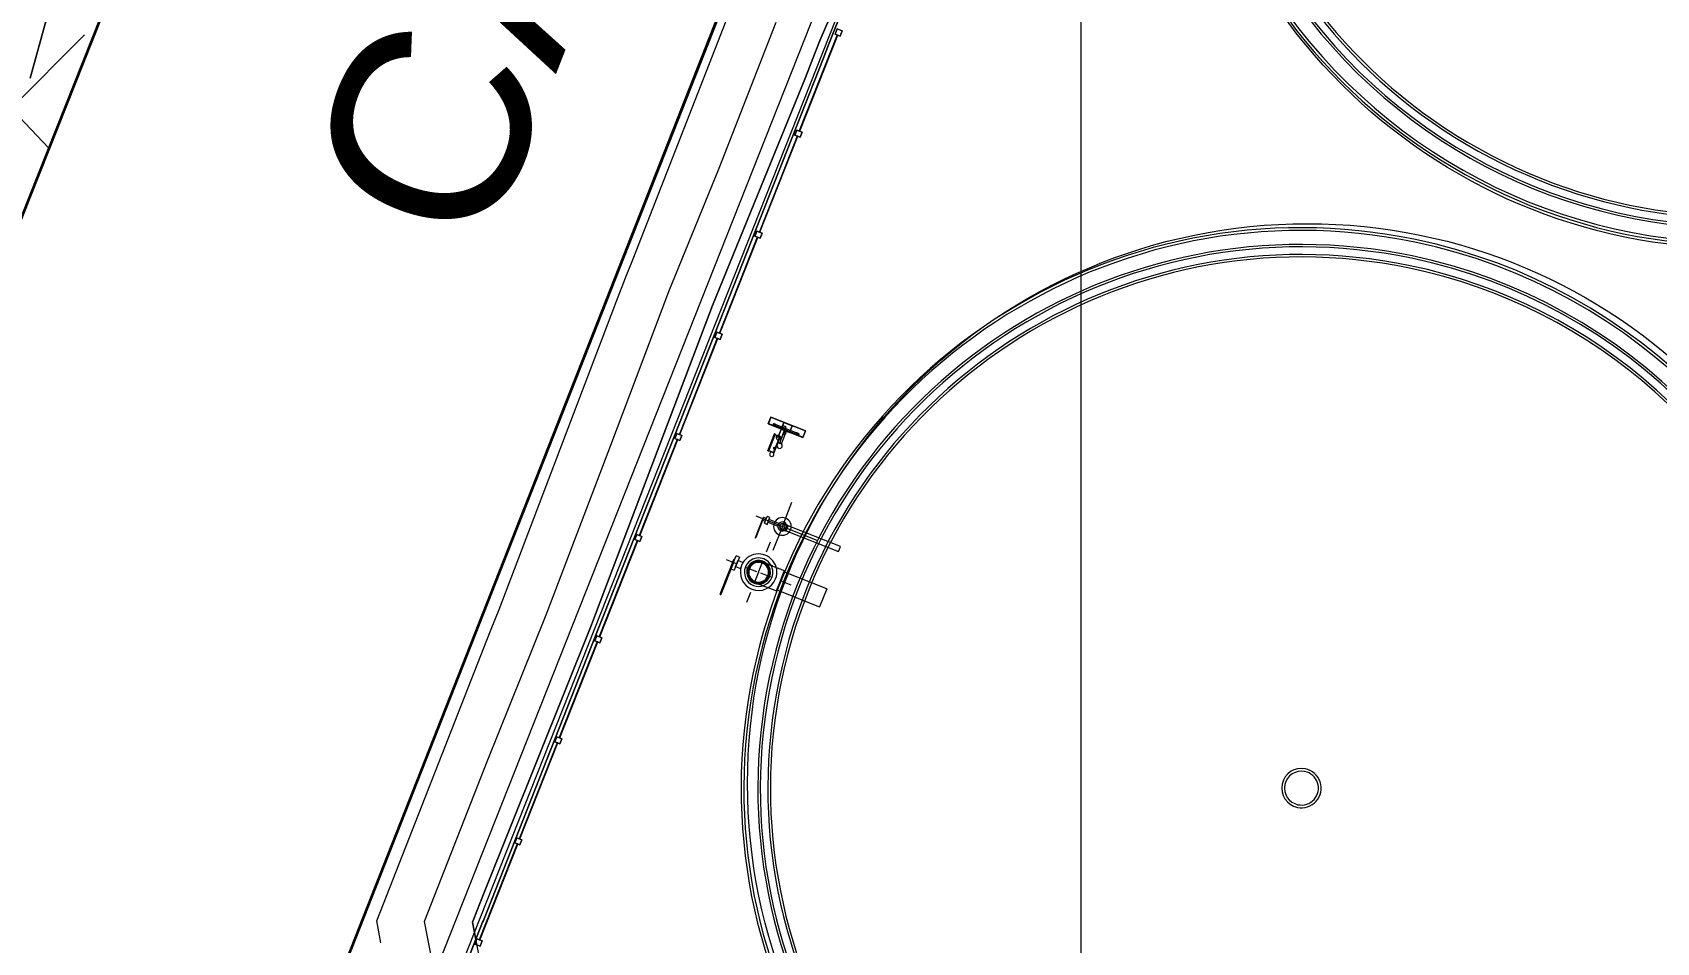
# Model space of a CAD drawing. Header units: metres. Extents: x -207 to 292, y -187 to 169.
# Drawn here: x -109.9 to -94.96, y -40.73 to -32.36 of the extents above; entities that cross this region are included whole.
import ezdxf

# ---------------------------------------------------------------- set-up
doc = ezdxf.new("R2010")
doc.units = ezdxf.units.M
doc.linetypes.add('Dash', pattern=[0.006, 0.003, -0.003])
for name, color, linetype, lineweight in [('A-GLAZ-CWMG', 7, 'Continuous', 9), ('ACHURADO', 7, 'Continuous', 9), ('C-TOPO', 7, 'Continuous', 9), ('C-TOPO-MAJR', 7, 'Continuous', 35), ('C-TOPO-MINR', 7, 'Continuous', 9), ('CERCO INTERIOR', 7, 'Continuous', 9), ('EQUIPOS PIS', 7, 'Continuous', 9), ('grilla', 7, 'Continuous', 9), ('P-SANR-FIXT', 7, 'Continuous', 9), ('P-SANR-FIXT-HDLN', 7, 'Dash', 9), ('solera', 7, 'Continuous', 35), ('VEREDAS', 7, 'Continuous', 9)]:
    doc.layers.add(name, color=color, linetype=linetype, lineweight=lineweight)
doc.layers.add('PR10-ARQ-PL-001-Emplazamiento-C-1_dwg', color=7, linetype='Continuous', lineweight=9, true_color=0x767676)
doc.layers.add('TEXTO', color=5, linetype='Continuous', lineweight=9, true_color=0x0000ff)
doc.styles.add('Arial', font='arial.ttf', dxfattribs={"height": 1.792988})

# ---------------------------------------------------------------- blocks, each defined once
blk = doc.blocks.new('Circular Mullion - 5mm-2127248-PLANTA EMPLAZAMIENTO ACTUALIZADO')
at = {"layer": 'A-GLAZ-CWMG'}
for p, q in [((-107.648, -45.397), (-107.997, -46.28)), ((-107.646, -45.398), (-107.995, -46.281)), ((-107.995, -46.281), (-107.646, -45.398)), ((-107.993, -46.282), (-107.643, -45.399)), ((-107.646, -45.398), (-107.648, -45.397)), ((-107.643, -45.399), (-107.646, -45.398)), ((-107.997, -46.28), (-107.995, -46.281)), ((-107.995, -46.281), (-107.993, -46.282))]:
    blk.add_line(p, q, dxfattribs=at)
blk = doc.blocks.new('Rectangular Mullion - 50 x 50 mm-2128568-PLANTA EMPLAZAMIENTO ACTUALIZADO')
at = {"layer": 'A-GLAZ-CWMG'}
for p, q in [((0.025, 0.025), (-0.025, 0.025)), ((-0.025, 0.025), (-0.025, -0.025)), ((0.025, -0.025), (0.025, 0.025)), ((-0.025, -0.025), (0.025, -0.025))]:
    blk.add_line(p, q, dxfattribs=at)
blk = doc.blocks.new('Rectangular Mullion - 50 x 50 mm-2128569-PLANTA EMPLAZAMIENTO ACTUALIZADO')
at = {"layer": 'A-GLAZ-CWMG'}
for p, q in [((-0.025, -0.025), (-0.025, 0.025)), ((-0.025, 0.025), (0.025, 0.025)), ((0.025, 0.025), (0.025, -0.025)), ((0.025, -0.025), (-0.025, -0.025))]:
    blk.add_line(p, q, dxfattribs=at)
blk = doc.blocks.new('M_Tuberia Alimentación-01 - M_Tuberia Alimentación-01-2165010-PLANTA EMPLAZAMIENTO ACTUALIZADO')
at = {"layer": 'P-SANR-FIXT'}
for p, q in [((-0.248, 0.025), (-0.255, 0.025)), ((-0.255, 0.025), (-0.255, -0.012)), ((-0.255, 0.02), (-0.255, -0.296)), ((-0.248, 0.02), (-0.255, 0.02)), ((-0.216, 0.065), (-0.248, 0.065)), ((-0.248, 0), (-0.248, 0.065)), ((-0.248, -0.012), (-0.248, 0.025)), ((-0.248, -0.296), (-0.248, 0.02)), ((-0.248, -0.065), (-0.248, 0)), ((-0.216, 0.065), (-0.216, 0)), ((-0.168, 0.03), (-0.216, 0.03)), ((-0.216, 0), (-0.216, 0.03)), ((-0.216, 0), (-0.216, -0.065)), ((-0.216, -0.03), (-0.216, 0)), ((-0.168, 0.03), (-0.168, 0)), ((-0.168, 0), (-0.168, -0.03)), ((0.215, 0.1), (0.106, 0.1)), ((0.215, 0), (0.215, 0.1)), ((0.639, 0.09), (0.215, 0.09)), ((0.215, 0), (0.215, 0.09)), ((0.215, -0.1), (0.215, 0)), ((0.215, -0.09), (0.215, 0)), ((0.639, 0.09), (0.639, 0)), ((0.639, 0), (0.639, -0.09)), ((-0.255, -0.317), (-0.255, -0.012)), ((-0.248, -0.012), (-0.255, -0.012)), ((-0.248, -0.012), (-0.248, -0.317)), ((-0.248, -0.065), (-0.216, -0.065)), ((-0.216, -0.03), (-0.168, -0.03)), ((0.106, -0.1), (0.215, -0.1)), ((0.215, -0.09), (0.639, -0.09)), ((-0.255, -0.296), (-0.255, -0.32)), ((-0.248, -0.32), (-0.248, -0.296)), ((-0.255, -0.317), (-0.248, -0.317)), ((-0.255, -0.32), (-0.248, -0.32))]:
    blk.add_line(p, q, dxfattribs=at)
at = {"layer": 'P-SANR-FIXT', "flags": 128}
for points in [[(0.106, 0.1), (0.102, 0.1), (0.097, 0.1), (0.093, 0.1), (0.089, 0.1), (0.085, 0.1), (0.081, 0.1), (0.077, 0.1), (0.073, 0.1), (0.069, 0.1), (0.065, 0.1), (0.061, 0.1), (0.057, 0.1), (0.053, 0.1), (0.05, 0.1), (0.046, 0.1), (0.043, 0.1), (0.039, 0.1), (0.036, 0.1), (0.033, 0.1), (0.03, 0.1), (0.027, 0.1), (0.024, 0.1), (0.022, 0.1), (0.019, 0.1), (0.017, 0.1), (0.015, 0.1), (0.012, 0.1), (0.011, 0.1), (0.009, 0.1), (0.007, 0.1), (0.006, 0.1), (0.004, 0.1), (0.003, 0.1), (0.002, 0.1), (0.002, 0.1), (0.001, 0.1), (0, 0.1), (0, 0.1), (0, 0.1)], [(0, -0.1), (0, -0.1), (0, -0.1), (0.001, -0.1), (0.001, -0.1), (0.002, -0.1), (0.003, -0.1), (0.004, -0.1), (0.005, -0.1), (0.007, -0.1), (0.008, -0.1), (0.01, -0.1), (0.012, -0.1), (0.014, -0.1), (0.016, -0.1), (0.018, -0.1), (0.021, -0.1), (0.024, -0.1), (0.026, -0.1), (0.029, -0.1), (0.032, -0.1), (0.035, -0.1), (0.038, -0.1), (0.042, -0.1), (0.045, -0.1), (0.049, -0.1), (0.052, -0.1), (0.056, -0.1), (0.06, -0.1), (0.064, -0.1), (0.068, -0.1), (0.071, -0.1), (0.076, -0.1), (0.08, -0.1), (0.084, -0.1), (0.088, -0.1), (0.092, -0.1), (0.096, -0.1), (0.101, -0.1), (0.105, -0.1), (0.106, -0.1)]]:
    blk.add_lwpolyline(points, dxfattribs=at)
at = {"layer": 'P-SANR-FIXT'}
for radius, start, end in [(0.168, 360, 180), (0.168, 360, 180), (0.168, 360, 180), (0.168, 360, 180), (0.168, 360, 180), (0.168, 360, 180), (0.168, 180, 360), (0.168, 180, 360), (0.168, 180, 360), (0.168, 180, 360), (0.168, 180, 360), (0.168, 180, 360), (0.131, 0, 180), (0.131, 360, 180), (0.131, 360, 180), (0.131, 360, 180), (0.131, 180, 0), (0.131, 180, 360), (0.131, 180, 360), (0.131, 180, 360), (0.109, 360, 180), (0.109, 360, 180), (0.109, 360, 180), (0.109, 360, 180), (0.109, 180, 360), (0.109, 180, 360), (0.109, 180, 360), (0.109, 180, 360), (0.1, 0, 180), (0.091, 0, 180), (0.091, 0, 180), (0.091, 0, 180), (0.091, 0, 180), (0.091, 180, 0), (0.091, 180, 0), (0.091, 180, 0), (0.091, 180, 0), (0.1, 180, 360)]:
    blk.add_arc((0, 0), radius, start, end, dxfattribs=at)
at = {"layer": 'P-SANR-FIXT-HDLN'}
for p, q in [((0, 0), (0, 0.301)), ((-0.322, 0), (0, 0)), ((0.322, 0), (0, 0)), ((0, 0), (0, -0.301))]:
    blk.add_line(p, q, dxfattribs=at)
blk = doc.blocks.new('M_Tuberia Alimentación-02 - M_Tuberia Alimentación-02-2167664-PLANTA EMPLAZAMIENTO ACTUALIZADO')
at = {"layer": 'P-SANR-FIXT'}
for p, q in [((0, 0), (0, 0.239)), ((-0.262, 0), (0.341, 0)), ((-0.19, 0.014), (-0.193, 0.014)), ((-0.193, 0.014), (-0.193, 0)), ((-0.193, 0.006), (-0.193, -0.183)), ((-0.19, 0.006), (-0.193, 0.006)), ((-0.19, 0), (-0.19, 0.014)), ((-0.165, 0.014), (-0.19, 0.014)), ((-0.19, 0.014), (-0.19, 0)), ((-0.19, -0.183), (-0.19, 0.006)), ((-0.19, 0), (-0.19, -0.014)), ((-0.138, 0.034), (-0.165, 0.034)), ((-0.165, 0), (-0.165, 0.034)), ((-0.165, 0), (-0.165, 0.014)), ((-0.165, -0.014), (-0.165, 0)), ((-0.165, -0.034), (-0.165, 0)), ((-0.138, 0), (-0.138, 0.034)), ((-0.041, 0.014), (-0.138, 0.014)), ((-0.138, 0), (-0.138, 0.014)), ((-0.138, -0.034), (-0.138, 0)), ((-0.138, -0.014), (-0.138, 0)), ((-0.041, 0), (-0.041, 0.014)), ((-0.041, -0.014), (-0.041, 0)), ((0, 0), (0, -0.239)), ((0.047, 0.026), (0.042, 0.026)), ((0.047, 0), (0.047, 0.026)), ((0.566, 0.025), (0.047, 0.025)), ((0.047, 0), (0.047, 0.025)), ((0.047, -0.026), (0.047, 0)), ((0.047, -0.025), (0.047, 0)), ((0.566, 0), (0.566, 0.025)), ((0.566, -0.025), (0.566, 0)), ((-0.193, -0.186), (-0.193, 0)), ((-0.19, 0), (-0.193, 0)), ((-0.19, 0), (-0.19, -0.186)), ((-0.19, -0.014), (-0.165, -0.014)), ((-0.165, -0.034), (-0.138, -0.034)), ((-0.138, -0.014), (-0.041, -0.014)), ((0.042, -0.026), (0.047, -0.026)), ((0.047, -0.025), (0.566, -0.025)), ((-0.193, -0.183), (-0.193, -0.19)), ((-0.19, -0.183), (-0.193, -0.183)), ((-0.193, -0.186), (-0.193, -0.19)), ((-0.193, -0.19), (-0.19, -0.19)), ((-0.19, -0.19), (-0.19, -0.183)), ((-0.19, -0.19), (-0.19, -0.186))]:
    blk.add_line(p, q, dxfattribs=at)
at = {"layer": 'P-SANR-FIXT', "flags": 128}
for points in [[(0.042, 0.026), (0.04, 0.026), (0.039, 0.026), (0.037, 0.026), (0.035, 0.026), (0.034, 0.026), (0.032, 0.026), (0.03, 0.026), (0.029, 0.026), (0.027, 0.026), (0.026, 0.026), (0.024, 0.026), (0.023, 0.026), (0.021, 0.026), (0.02, 0.026), (0.018, 0.026), (0.017, 0.026), (0.016, 0.026), (0.014, 0.026), (0.013, 0.026), (0.012, 0.026), (0.011, 0.026), (0.01, 0.026), (0.009, 0.026), (0.008, 0.026), (0.007, 0.026), (0.006, 0.026), (0.005, 0.026), (0.004, 0.026), (0.004, 0.026), (0.003, 0.026), (0.002, 0.026), (0.002, 0.026), (0.001, 0.026), (0.001, 0.026), (0.001, 0.026), (0, 0.026), (0, 0.026), (0, 0.026), (0, 0.026)], [(0, -0.026), (0, -0.026), (0, -0.026), (0, -0.026), (0.001, -0.026), (0.001, -0.026), (0.001, -0.026), (0.002, -0.026), (0.002, -0.026), (0.003, -0.026), (0.003, -0.026), (0.004, -0.026), (0.005, -0.026), (0.006, -0.026), (0.006, -0.026), (0.007, -0.026), (0.008, -0.026), (0.009, -0.026), (0.01, -0.026), (0.012, -0.026), (0.013, -0.026), (0.014, -0.026), (0.015, -0.026), (0.017, -0.026), (0.018, -0.026), (0.019, -0.026), (0.021, -0.026), (0.022, -0.026), (0.024, -0.026), (0.025, -0.026), (0.027, -0.026), (0.028, -0.026), (0.03, -0.026), (0.032, -0.026), (0.033, -0.026), (0.035, -0.026), (0.037, -0.026), (0.038, -0.026), (0.04, -0.026), (0.042, -0.026), (0.042, -0.026)]]:
    blk.add_lwpolyline(points, dxfattribs=at)
at = {"layer": 'P-SANR-FIXT'}
for radius, start, end in [(0.0814, 360, 180), (0.0814, 360, 180), (0.0814, 360, 180), (0.0814, 360, 180), (0.0814, 180, 360), (0.0814, 180, 360), (0.0814, 180, 360), (0.0814, 180, 360), (0.0411, 0, 180), (0.0411, 360, 180), (0.0411, 360, 180), (0.0411, 360, 180), (0.0411, 360, 180), (0.0411, 360, 180), (0.0411, 180, 0), (0.0411, 180, 360), (0.0411, 180, 360), (0.0411, 180, 360), (0.0411, 180, 360), (0.0411, 180, 360), (0.0264, 0, 180), (0.025, 0, 180), (0.025, 360, 180), (0.025, 180, 0), (0.025, 180, 360), (0.0264, 180, 360)]:
    blk.add_arc((0, 0), radius, start, end, dxfattribs=at)
blk = doc.blocks.new('M_Tuberia Control-01 - M_Tuberia Control-01-2163993-PLANTA EMPLAZAMIENTO ACTUALIZADO')
at = {"layer": 'P-SANR-FIXT'}
for p, q in [((0.153, 0.171), (0.148, 0.171)), ((0.148, 0.171), (0.214, 0.171)), ((0.148, 0.171), (0.148, -0.171)), ((0.148, 0.171), (0.148, -0.171)), ((0.214, 0.171), (0.153, 0.171)), ((0.153, 0.171), (0.153, -0.171)), ((0.153, 0.171), (0.153, -0.171)), ((0.214, -0.171), (0.214, 0.171)), ((0.214, 0.171), (0.214, -0.171)), ((0.084, 0.084), (-0.084, 0.084)), ((-0.084, 0.084), (0.084, 0.084)), ((-0.084, 0.084), (-0.084, 0.078)), ((-0.084, 0.084), (-0.084, 0.078)), ((0.084, 0.078), (-0.084, 0.078)), ((-0.084, 0.078), (0.084, 0.078)), ((-0.079, 0.078), (0.079, 0.078)), ((0.079, 0.078), (-0.079, 0.078)), ((-0.079, 0.025), (-0.079, 0.078)), ((-0.079, 0.078), (-0.079, 0.025)), ((-0.079, 0.025), (0.079, 0.025)), ((0.079, 0.025), (-0.079, 0.025)), ((-0.077, 0.078), (-0.077, 0.029)), ((-0.077, 0.029), (-0.077, 0.078)), ((0.077, 0.078), (-0.077, 0.078)), ((-0.077, 0.078), (0.077, 0.078)), ((-0.077, 0.029), (0.077, 0.029)), ((0.077, 0.029), (-0.077, 0.029)), ((0.124, 0.01), (0.023, 0.01)), ((0.124, 0.01), (0.023, 0.01)), ((0.184, 0.042), (0.065, 0.042)), ((0.065, 0.042), (0.184, 0.042)), ((0.065, 0.042), (0.065, 0.01)), ((0.065, 0.042), (0.065, 0.01)), ((0.184, 0.01), (0.065, 0.01)), ((0.065, 0.01), (0.184, 0.01)), ((0.077, 0.029), (0.077, 0.078)), ((0.077, 0.029), (0.077, 0.078)), ((0.079, 0.078), (0.079, 0.025)), ((0.079, 0.078), (0.079, 0.025)), ((0.084, 0.078), (0.084, 0.084)), ((0.084, 0.084), (0.084, 0.078)), ((0.148, 0.011), (0.124, 0.011)), ((0.124, 0.011), (0.124, 0.01)), ((0.214, 0.042), (0.148, 0.042)), ((0.148, 0.042), (0.214, 0.042)), ((0.148, 0.042), (0.148, -0.04)), ((0.148, 0.042), (0.148, -0.04)), ((0.148, 0.001), (0.148, 0.011)), ((0.148, -0.009), (0.148, 0.001)), ((0.157, 0.122), (0.157, -0.123)), ((0.157, 0.099), (0.157, -0.099)), ((0.167, -0.123), (0.167, 0.122)), ((0.168, -0.099), (0.168, 0.099)), ((0.184, 0.01), (0.184, 0.042)), ((0.184, 0.042), (0.184, 0.01)), ((0.214, -0.04), (0.214, 0.042)), ((0.214, 0.042), (0.214, -0.04)), ((0.023, -0.01), (0.124, -0.01)), ((0.023, -0.01), (0.124, -0.01)), ((0.129, -0.009), (0.148, -0.009)), ((0.214, -0.04), (0.148, -0.04)), ((0.148, -0.04), (0.214, -0.04)), ((0.214, -0.171), (0.148, -0.171)), ((0.148, -0.171), (0.153, -0.171)), ((0.153, -0.171), (0.214, -0.171))]:
    blk.add_line(p, q, dxfattribs=at)
at = {"layer": 'P-SANR-FIXT', "flags": 128}
for points in [[(0.157, 0.124), (0.157, 0.124), (0.157, 0.124), (0.157, 0.124), (0.157, 0.124), (0.157, 0.124), (0.157, 0.123), (0.157, 0.123), (0.157, 0.123), (0.157, 0.122), (0.157, 0.122), (0.157, 0.122), (0.157, 0.121), (0.157, 0.121), (0.157, 0.12), (0.157, 0.12), (0.157, 0.119), (0.157, 0.118), (0.157, 0.118), (0.157, 0.117), (0.157, 0.116), (0.157, 0.116), (0.157, 0.115), (0.157, 0.114), (0.157, 0.113), (0.157, 0.113), (0.157, 0.112), (0.157, 0.111), (0.157, 0.11), (0.157, 0.109), (0.157, 0.108), (0.157, 0.107), (0.157, 0.106), (0.157, 0.105), (0.157, 0.104), (0.157, 0.103), (0.157, 0.102), (0.157, 0.101), (0.157, 0.1), (0.157, 0.099), (0.157, 0.099)], [(0.168, 0.099), (0.168, 0.1), (0.168, 0.101), (0.168, 0.102), (0.168, 0.103), (0.168, 0.104), (0.168, 0.105), (0.168, 0.106), (0.168, 0.107), (0.168, 0.108), (0.168, 0.109), (0.168, 0.11), (0.168, 0.111), (0.168, 0.111), (0.168, 0.112), (0.168, 0.113), (0.168, 0.114), (0.168, 0.115), (0.168, 0.115), (0.168, 0.116), (0.168, 0.117), (0.168, 0.118), (0.168, 0.118), (0.168, 0.119), (0.168, 0.119), (0.168, 0.12), (0.168, 0.121), (0.168, 0.121), (0.168, 0.122), (0.168, 0.122), (0.168, 0.122), (0.168, 0.123), (0.168, 0.123), (0.168, 0.123), (0.168, 0.123), (0.168, 0.124), (0.168, 0.124), (0.168, 0.124), (0.168, 0.124), (0.168, 0.124)], [(0.157, -0.099), (0.157, -0.1), (0.157, -0.101), (0.157, -0.102), (0.157, -0.103), (0.157, -0.104), (0.157, -0.105), (0.157, -0.106), (0.157, -0.107), (0.157, -0.108), (0.157, -0.109), (0.157, -0.11), (0.157, -0.111), (0.157, -0.112), (0.157, -0.113), (0.157, -0.113), (0.157, -0.114), (0.157, -0.115), (0.157, -0.116), (0.157, -0.116), (0.157, -0.117), (0.157, -0.118), (0.157, -0.119), (0.157, -0.119), (0.157, -0.12), (0.157, -0.12), (0.157, -0.121), (0.157, -0.121), (0.157, -0.122), (0.157, -0.122), (0.157, -0.123), (0.157, -0.123), (0.157, -0.123), (0.157, -0.123), (0.157, -0.124), (0.157, -0.124), (0.157, -0.124), (0.157, -0.124), (0.157, -0.124), (0.157, -0.124)], [(0.168, -0.124), (0.168, -0.124), (0.168, -0.124), (0.168, -0.124), (0.168, -0.124), (0.168, -0.124), (0.168, -0.124), (0.168, -0.123), (0.168, -0.123), (0.168, -0.123), (0.168, -0.122), (0.168, -0.122), (0.168, -0.121), (0.168, -0.121), (0.168, -0.12), (0.168, -0.12), (0.168, -0.119), (0.168, -0.119), (0.168, -0.118), (0.168, -0.117), (0.168, -0.117), (0.168, -0.116), (0.168, -0.115), (0.168, -0.114), (0.168, -0.114), (0.168, -0.113), (0.168, -0.112), (0.168, -0.111), (0.168, -0.11), (0.168, -0.109), (0.168, -0.108), (0.168, -0.107), (0.168, -0.106), (0.168, -0.105), (0.168, -0.105), (0.168, -0.104), (0.168, -0.103), (0.168, -0.102), (0.168, -0.101), (0.168, -0.1), (0.168, -0.099)]]:
    blk.add_lwpolyline(points, dxfattribs=at)
at = {"layer": 'P-SANR-FIXT'}
for centre, radius, start, end in [((-0.099, 0.038), 0.02, 360, 180), ((-0.099, 0.038), 0.02, 0, 180), ((-0.099, 0.038), 0.02, 180, 360), ((-0.099, 0.038), 0.02, 180, 360), ((-0.039, 0.038), 0.0075, 0, 180), ((-0.039, 0.038), 0.0075, 0, 180), ((-0.039, 0.038), 0.0075, 180, 360), ((-0.039, 0.038), 0.0075, 180, 0), ((0, 0), 0.025, 0, 180), ((0, 0), 0.025, 0, 180), ((0, 0), 0.025, 180, 360), ((0, 0), 0.025, 180, 0), ((0.065, 0.038), 0.02, 0, 180), ((0.065, 0.038), 0.02, 0, 180), ((0.065, 0.038), 0.02, 180, 360), ((0.065, 0.038), 0.02, 180, 0), ((0.124, 0), 0.01, 0, 180), ((0.124, 0), 0.01, 0, 180), ((0.124, 0), 0.01, 180, 360), ((0.124, 0), 0.01, 180, 0), ((0.163, 0.124), 0.00518, 90, 270), ((0.163, 0.124), 0.00518, 270, 90), ((0.163, -0.124), 0.00518, 90, 270), ((0.163, -0.124), 0.00518, 270, 90)]:
    blk.add_arc(centre, radius, start, end, dxfattribs=at)
for points, knots in [([(0.025, 0), (0.025, 0.001), (0.025, 0.002), (0.025, 0.005), (0.024, 0.007), (0.023, 0.009), (0.023, 0.009), (0.023, 0.01), (0.023, 0.01), (0.023, 0.01), (0.023, 0.01)], [0, 0, 0, 0, 0.142857, 0.285714, 0.571429, 0.678571, 0.785714, 0.839286, 0.892857, 1, 1, 1, 1]), ([(0.023, 0.01), (0.023, 0.01), (0.023, 0.01), (0.023, 0.009), (0.024, 0.007), (0.025, 0.003), (0.025, 0.001), (0.025, 0)], [0, 0, 0, 0, 0.142857, 0.285714, 0.571429, 0.785714, 1, 1, 1, 1]), ([(0.025, 0), (0.025, 0.001), (0.025, 0.002), (0.025, 0.005), (0.024, 0.007), (0.023, 0.009), (0.023, 0.009), (0.023, 0.01), (0.023, 0.01), (0.023, 0.01), (0.023, 0.01)], [0, 0, 0, 0, 0.142857, 0.285714, 0.571429, 0.678571, 0.785714, 0.839286, 0.892857, 1, 1, 1, 1]), ([(0.023, 0.01), (0.023, 0.01), (0.023, 0.01), (0.023, 0.009), (0.024, 0.007), (0.025, 0.003), (0.025, 0.001), (0.025, 0)], [0, 0, 0, 0, 0.142857, 0.285714, 0.571429, 0.785714, 1, 1, 1, 1]), ([(0.025, 0), (0.025, -0.001), (0.025, -0.002), (0.025, -0.005), (0.024, -0.007), (0.023, -0.009), (0.023, -0.009), (0.023, -0.01), (0.023, -0.01), (0.023, -0.01), (0.023, -0.01)], [0, 0, 0, 0, 0.142857, 0.285714, 0.571429, 0.678571, 0.785714, 0.839286, 0.892857, 1, 1, 1, 1]), ([(0.023, -0.01), (0.023, -0.01), (0.023, -0.01), (0.023, -0.009), (0.024, -0.007), (0.025, -0.003), (0.025, -0.001), (0.025, 0)], [0, 0, 0, 0, 0.142857, 0.285714, 0.571429, 0.785714, 1, 1, 1, 1]), ([(0.025, 0), (0.025, -0.001), (0.025, -0.002), (0.025, -0.005), (0.024, -0.007), (0.023, -0.009), (0.023, -0.009), (0.023, -0.01), (0.023, -0.01), (0.023, -0.01), (0.023, -0.01)], [0, 0, 0, 0, 0.142857, 0.285714, 0.571429, 0.678571, 0.785714, 0.839286, 0.892857, 1, 1, 1, 1]), ([(0.023, -0.01), (0.023, -0.01), (0.023, -0.01), (0.023, -0.009), (0.024, -0.007), (0.025, -0.003), (0.025, -0.001), (0.025, 0)], [0, 0, 0, 0, 0.142857, 0.285714, 0.571429, 0.785714, 1, 1, 1, 1]), ([(0.114, 0), (0.114, 0), (0.114, 0.001), (0.115, 0.002), (0.115, 0.003), (0.115, 0.003), (0.115, 0.004), (0.115, 0.004), (0.116, 0.005), (0.116, 0.006), (0.116, 0.006), (0.117, 0.006), (0.117, 0.007), (0.117, 0.007), (0.118, 0.008), (0.119, 0.008), (0.119, 0.009), (0.12, 0.009), (0.121, 0.009), (0.122, 0.01), (0.124, 0.01), (0.124, 0.01)], [0, 0, 0, 0, 0.071429, 0.107143, 0.142857, 0.178571, 0.214286, 0.25, 0.285714, 0.321429, 0.357143, 0.392857, 0.428571, 0.464286, 0.5, 0.571429, 0.607143, 0.642857, 0.714286, 0.857143, 1, 1, 1, 1]), ([(0.124, 0.01), (0.124, 0.01), (0.122, 0.01), (0.121, 0.009), (0.12, 0.009), (0.119, 0.009), (0.119, 0.008), (0.118, 0.008), (0.118, 0.008), (0.117, 0.007), (0.117, 0.007), (0.117, 0.006), (0.116, 0.006), (0.116, 0.006), (0.116, 0.005), (0.115, 0.004), (0.115, 0.004), (0.115, 0.003), (0.115, 0.003), (0.115, 0.002), (0.114, 0.001), (0.114, 0), (0.114, 0)], [0, 0, 0, 0, 0.142857, 0.285714, 0.357143, 0.392857, 0.428571, 0.464286, 0.5, 0.535714, 0.571429, 0.607143, 0.642857, 0.678571, 0.714286, 0.75, 0.785714, 0.821429, 0.857143, 0.892857, 0.928571, 1, 1, 1, 1]), ([(0.114, 0), (0.114, 0), (0.114, 0.001), (0.115, 0.002), (0.115, 0.003), (0.115, 0.003), (0.115, 0.004), (0.115, 0.004), (0.116, 0.005), (0.116, 0.006), (0.116, 0.006), (0.117, 0.006), (0.117, 0.007), (0.117, 0.007), (0.118, 0.008), (0.119, 0.008), (0.119, 0.009), (0.12, 0.009), (0.121, 0.009), (0.122, 0.01), (0.124, 0.01), (0.124, 0.01)], [0, 0, 0, 0, 0.071429, 0.107143, 0.142857, 0.178571, 0.214286, 0.25, 0.285714, 0.321429, 0.357143, 0.392857, 0.428571, 0.464286, 0.5, 0.571429, 0.607143, 0.642857, 0.714286, 0.857143, 1, 1, 1, 1]), ([(0.124, 0.01), (0.124, 0.01), (0.122, 0.01), (0.121, 0.009), (0.12, 0.009), (0.119, 0.009), (0.119, 0.008), (0.118, 0.008), (0.118, 0.008), (0.117, 0.007), (0.117, 0.007), (0.117, 0.006), (0.116, 0.006), (0.116, 0.006), (0.116, 0.005), (0.115, 0.004), (0.115, 0.004), (0.115, 0.003), (0.115, 0.003), (0.115, 0.002), (0.114, 0.001), (0.114, 0), (0.114, 0)], [0, 0, 0, 0, 0.142857, 0.285714, 0.357143, 0.392857, 0.428571, 0.464286, 0.5, 0.535714, 0.571429, 0.607143, 0.642857, 0.678571, 0.714286, 0.75, 0.785714, 0.821429, 0.857143, 0.892857, 0.928571, 1, 1, 1, 1]), ([(0.134, 0.001), (0.134, 0.002), (0.134, 0.002), (0.134, 0.003), (0.134, 0.004), (0.133, 0.004), (0.133, 0.005), (0.133, 0.005), (0.133, 0.006), (0.133, 0.006), (0.132, 0.006), (0.132, 0.006), (0.132, 0.007), (0.131, 0.007), (0.131, 0.007), (0.131, 0.008), (0.131, 0.008), (0.13, 0.008), (0.13, 0.008), (0.13, 0.009), (0.129, 0.009), (0.129, 0.009), (0.129, 0.009), (0.129, 0.009), (0.129, 0.009), (0.128, 0.009), (0.128, 0.009), (0.128, 0.009), (0.127, 0.01), (0.127, 0.01), (0.127, 0.01), (0.126, 0.01), (0.125, 0.01), (0.125, 0.01), (0.124, 0.01)], [0, 0, 0, 0, 0.083333, 0.125, 0.166667, 0.208333, 0.25, 0.291667, 0.3125, 0.333333, 0.354167, 0.375, 0.416667, 0.458333, 0.479167, 0.5, 0.520833, 0.541667, 0.583333, 0.625, 0.645833, 0.65625, 0.666667, 0.677083, 0.6875, 0.708333, 0.75, 0.791667, 0.8125, 0.833333, 0.854167, 0.875, 0.916667, 1, 1, 1, 1]), ([(0.124, 0.01), (0.125, 0.01), (0.125, 0.01), (0.126, 0.01), (0.127, 0.01), (0.127, 0.01), (0.127, 0.01), (0.128, 0.009), (0.128, 0.009), (0.128, 0.009), (0.129, 0.009), (0.129, 0.009), (0.129, 0.009), (0.129, 0.009), (0.129, 0.009), (0.13, 0.009), (0.13, 0.008), (0.13, 0.008), (0.131, 0.008), (0.131, 0.008), (0.131, 0.007), (0.131, 0.007), (0.132, 0.007), (0.132, 0.006), (0.132, 0.006), (0.133, 0.006), (0.133, 0.006), (0.133, 0.005), (0.133, 0.005), (0.133, 0.004), (0.134, 0.004), (0.134, 0.003), (0.134, 0.002), (0.134, 0.002), (0.134, 0.001)], [0, 0, 0, 0, 0.083333, 0.125, 0.145833, 0.166667, 0.1875, 0.208333, 0.25, 0.291667, 0.3125, 0.322917, 0.333333, 0.34375, 0.354167, 0.375, 0.416667, 0.458333, 0.479167, 0.5, 0.520833, 0.541667, 0.583333, 0.625, 0.645833, 0.666667, 0.6875, 0.708333, 0.75, 0.791667, 0.833333, 0.875, 0.916667, 1, 1, 1, 1]), ([(0.134, 0), (0.134, -0.001), (0.134, -0.001), (0.134, -0.003), (0.134, -0.004), (0.133, -0.005), (0.132, -0.006), (0.132, -0.007), (0.131, -0.007), (0.131, -0.008), (0.131, -0.008), (0.131, -0.008), (0.13, -0.008), (0.13, -0.008), (0.13, -0.009), (0.129, -0.009), (0.129, -0.009), (0.129, -0.009), (0.129, -0.009), (0.129, -0.009), (0.129, -0.009), (0.129, -0.009), (0.129, -0.009), (0.129, -0.009), (0.13, -0.009), (0.13, -0.008), (0.13, -0.008), (0.131, -0.008), (0.131, -0.008), (0.131, -0.008), (0.131, -0.007), (0.132, -0.007), (0.132, -0.006), (0.133, -0.005), (0.134, -0.004), (0.134, -0.003), (0.134, -0.001), (0.134, -0.001), (0.134, 0)], [0, 0, 0, 0, 0.055556, 0.083333, 0.111111, 0.166667, 0.222222, 0.277778, 0.305556, 0.319444, 0.333333, 0.347222, 0.361111, 0.388889, 0.416667, 0.430556, 0.444444, 0.458333, 0.472222, 0.5, 0.527778, 0.541667, 0.555556, 0.569444, 0.583333, 0.611111, 0.638889, 0.652778, 0.666667, 0.680556, 0.694444, 0.722222, 0.777778, 0.833333, 0.888889, 0.916667, 0.944444, 1, 1, 1, 1]), ([(0.163, 0.119), (0.162, 0.119), (0.162, 0.119), (0.161, 0.119), (0.161, 0.119), (0.16, 0.119), (0.16, 0.12), (0.159, 0.12), (0.159, 0.12), (0.159, 0.12), (0.159, 0.121), (0.158, 0.121), (0.158, 0.121), (0.158, 0.121), (0.158, 0.121), (0.158, 0.122), (0.158, 0.122), (0.158, 0.122), (0.158, 0.122), (0.158, 0.122), (0.158, 0.122), (0.158, 0.122), (0.158, 0.123), (0.158, 0.122), (0.158, 0.122), (0.158, 0.122), (0.158, 0.122), (0.158, 0.122), (0.158, 0.122), (0.158, 0.122), (0.158, 0.121), (0.158, 0.121), (0.158, 0.121), (0.158, 0.121), (0.159, 0.121), (0.159, 0.12), (0.159, 0.12), (0.159, 0.12), (0.16, 0.12), (0.16, 0.119), (0.161, 0.119), (0.161, 0.119), (0.162, 0.119), (0.162, 0.119), (0.163, 0.119)], [0, 0, 0, 0, 0.055556, 0.083333, 0.111111, 0.138889, 0.166667, 0.194444, 0.222222, 0.25, 0.277778, 0.305556, 0.319444, 0.333333, 0.347222, 0.361111, 0.388889, 0.416667, 0.430556, 0.444444, 0.458333, 0.472222, 0.5, 0.527778, 0.541667, 0.555556, 0.569444, 0.583333, 0.611111, 0.638889, 0.652778, 0.666667, 0.680556, 0.694444, 0.722222, 0.75, 0.777778, 0.805556, 0.833333, 0.861111, 0.888889, 0.916667, 0.944444, 1, 1, 1, 1]), ([(0.163, 0.119), (0.163, 0.119), (0.163, 0.119), (0.164, 0.119), (0.164, 0.119), (0.165, 0.119), (0.165, 0.12), (0.166, 0.12), (0.166, 0.12), (0.166, 0.12), (0.166, 0.121), (0.167, 0.121), (0.167, 0.121), (0.167, 0.121), (0.167, 0.121), (0.167, 0.122), (0.167, 0.122), (0.167, 0.122), (0.167, 0.122), (0.167, 0.122), (0.167, 0.122), (0.167, 0.122), (0.167, 0.123), (0.167, 0.122), (0.167, 0.122), (0.167, 0.122), (0.167, 0.122), (0.167, 0.122), (0.167, 0.122), (0.167, 0.122), (0.167, 0.121), (0.167, 0.121), (0.167, 0.121), (0.167, 0.121), (0.166, 0.121), (0.166, 0.12), (0.166, 0.12), (0.166, 0.12), (0.165, 0.12), (0.165, 0.119), (0.164, 0.119), (0.164, 0.119), (0.163, 0.119), (0.163, 0.119), (0.163, 0.119)], [0, 0, 0, 0, 0.055556, 0.083333, 0.111111, 0.138889, 0.166667, 0.194444, 0.222222, 0.25, 0.277778, 0.305556, 0.319444, 0.333333, 0.347222, 0.361111, 0.388889, 0.416667, 0.430556, 0.444444, 0.458333, 0.472222, 0.5, 0.527778, 0.541667, 0.555556, 0.569444, 0.583333, 0.611111, 0.638889, 0.652778, 0.666667, 0.680556, 0.694444, 0.722222, 0.75, 0.777778, 0.805556, 0.833333, 0.861111, 0.888889, 0.916667, 0.944444, 1, 1, 1, 1]), ([(0.124, -0.01), (0.124, -0.01), (0.122, -0.01), (0.121, -0.009), (0.12, -0.009), (0.119, -0.009), (0.119, -0.008), (0.118, -0.008), (0.118, -0.008), (0.117, -0.007), (0.117, -0.007), (0.117, -0.006), (0.116, -0.006), (0.116, -0.006), (0.116, -0.005), (0.115, -0.004), (0.115, -0.004), (0.115, -0.003), (0.115, -0.003), (0.115, -0.002), (0.114, -0.001), (0.114, 0), (0.114, 0)], [0, 0, 0, 0, 0.142857, 0.285714, 0.357143, 0.392857, 0.428571, 0.464286, 0.5, 0.535714, 0.571429, 0.607143, 0.642857, 0.678571, 0.714286, 0.75, 0.785714, 0.821429, 0.857143, 0.892857, 0.928571, 1, 1, 1, 1]), ([(0.114, 0), (0.114, 0), (0.114, -0.001), (0.115, -0.002), (0.115, -0.003), (0.115, -0.003), (0.115, -0.004), (0.115, -0.004), (0.116, -0.005), (0.116, -0.006), (0.116, -0.006), (0.117, -0.006), (0.117, -0.007), (0.117, -0.007), (0.118, -0.008), (0.119, -0.008), (0.119, -0.009), (0.12, -0.009), (0.121, -0.009), (0.122, -0.01), (0.124, -0.01), (0.124, -0.01)], [0, 0, 0, 0, 0.071429, 0.107143, 0.142857, 0.178571, 0.214286, 0.25, 0.285714, 0.321429, 0.357143, 0.392857, 0.428571, 0.464286, 0.5, 0.571429, 0.607143, 0.642857, 0.714286, 0.857143, 1, 1, 1, 1]), ([(0.114, 0), (0.114, 0), (0.114, -0.001), (0.115, -0.002), (0.115, -0.003), (0.115, -0.003), (0.115, -0.004), (0.115, -0.004), (0.116, -0.005), (0.116, -0.006), (0.116, -0.006), (0.117, -0.006), (0.117, -0.007), (0.117, -0.007), (0.118, -0.008), (0.119, -0.008), (0.119, -0.009), (0.12, -0.009), (0.121, -0.009), (0.122, -0.01), (0.124, -0.01), (0.124, -0.01)], [0, 0, 0, 0, 0.071429, 0.107143, 0.142857, 0.178571, 0.214286, 0.25, 0.285714, 0.321429, 0.357143, 0.392857, 0.428571, 0.464286, 0.5, 0.571429, 0.607143, 0.642857, 0.714286, 0.857143, 1, 1, 1, 1]), ([(0.124, -0.01), (0.124, -0.01), (0.122, -0.01), (0.121, -0.009), (0.12, -0.009), (0.119, -0.009), (0.119, -0.008), (0.118, -0.008), (0.118, -0.008), (0.117, -0.007), (0.117, -0.007), (0.117, -0.006), (0.116, -0.006), (0.116, -0.006), (0.116, -0.005), (0.115, -0.004), (0.115, -0.004), (0.115, -0.003), (0.115, -0.003), (0.115, -0.002), (0.114, -0.001), (0.114, 0), (0.114, 0)], [0, 0, 0, 0, 0.142857, 0.285714, 0.357143, 0.392857, 0.428571, 0.464286, 0.5, 0.535714, 0.571429, 0.607143, 0.642857, 0.678571, 0.714286, 0.75, 0.785714, 0.821429, 0.857143, 0.892857, 0.928571, 1, 1, 1, 1]), ([(0.163, -0.119), (0.162, -0.119), (0.162, -0.119), (0.161, -0.119), (0.161, -0.119), (0.16, -0.12), (0.16, -0.12), (0.159, -0.12), (0.159, -0.12), (0.159, -0.121), (0.159, -0.121), (0.158, -0.121), (0.158, -0.121), (0.158, -0.121), (0.158, -0.122), (0.158, -0.122), (0.158, -0.122), (0.158, -0.122), (0.158, -0.123), (0.158, -0.123), (0.158, -0.123), (0.158, -0.123), (0.158, -0.123), (0.158, -0.123), (0.158, -0.123), (0.158, -0.123), (0.158, -0.123), (0.158, -0.122), (0.158, -0.122), (0.158, -0.122), (0.158, -0.122), (0.158, -0.121), (0.158, -0.121), (0.158, -0.121), (0.159, -0.121), (0.159, -0.121), (0.159, -0.12), (0.159, -0.12), (0.16, -0.12), (0.16, -0.12), (0.161, -0.119), (0.161, -0.119), (0.162, -0.119), (0.162, -0.119), (0.163, -0.119)], [0, 0, 0, 0, 0.055556, 0.083333, 0.111111, 0.138889, 0.166667, 0.194444, 0.222222, 0.25, 0.277778, 0.305556, 0.319444, 0.333333, 0.347222, 0.361111, 0.388889, 0.416667, 0.430556, 0.444444, 0.458333, 0.472222, 0.5, 0.527778, 0.541667, 0.555556, 0.569444, 0.583333, 0.611111, 0.638889, 0.652778, 0.666667, 0.680556, 0.694444, 0.722222, 0.75, 0.777778, 0.805556, 0.833333, 0.861111, 0.888889, 0.916667, 0.944444, 1, 1, 1, 1]), ([(0.163, -0.119), (0.163, -0.119), (0.163, -0.119), (0.164, -0.119), (0.164, -0.119), (0.165, -0.12), (0.165, -0.12), (0.166, -0.12), (0.166, -0.12), (0.166, -0.121), (0.166, -0.121), (0.167, -0.121), (0.167, -0.121), (0.167, -0.121), (0.167, -0.122), (0.167, -0.122), (0.167, -0.122), (0.167, -0.122), (0.167, -0.123), (0.167, -0.123), (0.167, -0.123), (0.167, -0.123), (0.167, -0.123), (0.167, -0.123), (0.167, -0.123), (0.167, -0.123), (0.167, -0.123), (0.167, -0.122), (0.167, -0.122), (0.167, -0.122), (0.167, -0.122), (0.167, -0.121), (0.167, -0.121), (0.167, -0.121), (0.166, -0.121), (0.166, -0.121), (0.166, -0.12), (0.166, -0.12), (0.165, -0.12), (0.165, -0.12), (0.164, -0.119), (0.164, -0.119), (0.163, -0.119), (0.163, -0.119), (0.163, -0.119)], [0, 0, 0, 0, 0.055556, 0.083333, 0.111111, 0.138889, 0.166667, 0.194444, 0.222222, 0.25, 0.277778, 0.305556, 0.319444, 0.333333, 0.347222, 0.361111, 0.388889, 0.416667, 0.430556, 0.444444, 0.458333, 0.472222, 0.5, 0.527778, 0.541667, 0.555556, 0.569444, 0.583333, 0.611111, 0.638889, 0.652778, 0.666667, 0.680556, 0.694444, 0.722222, 0.75, 0.777778, 0.805556, 0.833333, 0.861111, 0.888889, 0.916667, 0.944444, 1, 1, 1, 1])]:
    blk.add_open_spline(points, degree=3, knots=knots, dxfattribs=at)
for points in [[(0.134, 0), (0.134, 0), (0.134, 0.001), (0.134, 0.001), (0.134, 0.001)], [(0.134, 0.001), (0.134, 0.001), (0.134, 0.001), (0.134, 0), (0.134, 0)]]:
    blk.add_open_spline(points, degree=3, dxfattribs=at)
blk = doc.blocks.new('M_Estanque-Terraza - M_Estanque-Terraza-2331352-PLANTA EMPLAZAMIENTO ACTUALIZADO')
at = {"layer": 'P-SANR-FIXT'}
for radius, start, end in [(5.152, 0, 180), (5.152, 0, 180), (5.127, 360, 180), (5.127, 360, 180), (4.998, 360, 180), (4.976, 360, 180), (4.906, 0, 180), (4.883, 0, 180), (0.181, 360, 180), (0.181, 0, 180), (0.156, 0, 180), (0.156, 0, 180), (4.906, 180, 0), (4.883, 180, 0), (5.152, 223.8638, 0), (5.152, 223.8638, 0), (5.127, 223.8805, 0), (5.127, 223.8805, 0), (4.998, 223.9693, 0), (4.976, 223.9856, 360), (0.181, 180, 360), (0.181, 180, 0), (0.156, 180, 0), (0.156, 180, 0)]:
    blk.add_arc((0, 0), radius, start, end, dxfattribs=at)
blk = doc.blocks.new('YADRAN_LASQUEMAS_ARQ_MO_002_TERRAZAS_rvt-1-PLANTA EMPLAZAMIENTO ACTUALIZADO')
at = {"layer": 'A-GLAZ-CWMG', "lineweight": 9}
for p in [(5.151, 13.018), (5.151, 13.018), (5.151, 13.018), (5.151, 13.018), (4.784, 12.088), (4.784, 12.088), (4.784, 12.088), (4.784, 12.088), (4.416, 11.158), (4.416, 11.158), (4.416, 11.158), (4.416, 11.158), (4.048, 10.228), (4.048, 10.228), (4.048, 10.228), (4.048, 10.228), (3.68, 9.298), (3.68, 9.298), (3.68, 9.298), (3.68, 9.298), (3.312, 8.369), (3.312, 8.369), (3.312, 8.369), (3.312, 8.369), (2.944, 7.439), (2.944, 7.439), (2.944, 7.439), (2.944, 7.439), (2.576, 6.509), (2.576, 6.509), (2.576, 6.509), (2.576, 6.509), (2.208, 5.579), (2.208, 5.579), (2.208, 5.579), (2.208, 5.579)]:
    blk.add_blockref('Circular Mullion - 5mm-2127248-PLANTA EMPLAZAMIENTO ACTUALIZADO', p, dxfattribs=at)
at = {"layer": 'A-GLAZ-CWMG', "lineweight": 9, "extrusion": (0, 0, -1), "rotation": 111.5900000000005}
for name, p in [('Rectangular Mullion - 50 x 50 mm-2128568-PLANTA EMPLAZAMIENTO ACTUALIZADO', (102.485, -32.357)), ('Rectangular Mullion - 50 x 50 mm-2128569-PLANTA EMPLAZAMIENTO ACTUALIZADO', (102.485, -32.357)), ('Rectangular Mullion - 50 x 50 mm-2128568-PLANTA EMPLAZAMIENTO ACTUALIZADO', (102.853, -33.286)), ('Rectangular Mullion - 50 x 50 mm-2128569-PLANTA EMPLAZAMIENTO ACTUALIZADO', (102.853, -33.286)), ('Rectangular Mullion - 50 x 50 mm-2128568-PLANTA EMPLAZAMIENTO ACTUALIZADO', (103.221, -34.216)), ('Rectangular Mullion - 50 x 50 mm-2128569-PLANTA EMPLAZAMIENTO ACTUALIZADO', (103.221, -34.216)), ('Rectangular Mullion - 50 x 50 mm-2128568-PLANTA EMPLAZAMIENTO ACTUALIZADO', (103.589, -35.146)), ('Rectangular Mullion - 50 x 50 mm-2128569-PLANTA EMPLAZAMIENTO ACTUALIZADO', (103.589, -35.146)), ('Rectangular Mullion - 50 x 50 mm-2128568-PLANTA EMPLAZAMIENTO ACTUALIZADO', (103.957, -36.076)), ('Rectangular Mullion - 50 x 50 mm-2128569-PLANTA EMPLAZAMIENTO ACTUALIZADO', (103.957, -36.076)), ('Rectangular Mullion - 50 x 50 mm-2128568-PLANTA EMPLAZAMIENTO ACTUALIZADO', (104.325, -37.006)), ('Rectangular Mullion - 50 x 50 mm-2128569-PLANTA EMPLAZAMIENTO ACTUALIZADO', (104.325, -37.006)), ('Rectangular Mullion - 50 x 50 mm-2128568-PLANTA EMPLAZAMIENTO ACTUALIZADO', (104.693, -37.936)), ('Rectangular Mullion - 50 x 50 mm-2128569-PLANTA EMPLAZAMIENTO ACTUALIZADO', (104.693, -37.936)), ('Rectangular Mullion - 50 x 50 mm-2128568-PLANTA EMPLAZAMIENTO ACTUALIZADO', (105.061, -38.866)), ('Rectangular Mullion - 50 x 50 mm-2128569-PLANTA EMPLAZAMIENTO ACTUALIZADO', (105.061, -38.866)), ('Rectangular Mullion - 50 x 50 mm-2128568-PLANTA EMPLAZAMIENTO ACTUALIZADO', (105.429, -39.795)), ('Rectangular Mullion - 50 x 50 mm-2128569-PLANTA EMPLAZAMIENTO ACTUALIZADO', (105.429, -39.795)), ('Rectangular Mullion - 50 x 50 mm-2128568-PLANTA EMPLAZAMIENTO ACTUALIZADO', (105.796, -40.725)), ('Rectangular Mullion - 50 x 50 mm-2128569-PLANTA EMPLAZAMIENTO ACTUALIZADO', (105.796, -40.725))]:
    blk.add_blockref(name, p, dxfattribs=at)
at = {"layer": 'P-SANR-FIXT', "lineweight": 9}
for name, p, rotation in [('M_Estanque-Terraza - M_Estanque-Terraza-2331352-PLANTA EMPLAZAMIENTO ACTUALIZADO', (-94.214, -29.162), 152.3428005354744), ('M_Estanque-Terraza - M_Estanque-Terraza-2331352-PLANTA EMPLAZAMIENTO ACTUALIZADO', (-98.228, -39.305), 78.2577498676721), ('M_Tuberia Control-01 - M_Tuberia Control-01-2163993-PLANTA EMPLAZAMIENTO ACTUALIZADO', (-103.027, -36.157), 68.41000000000078), ('M_Tuberia Alimentación-02 - M_Tuberia Alimentación-02-2167664-PLANTA EMPLAZAMIENTO ACTUALIZADO', (-103.001, -36.899), 338.4099999999995), ('M_Tuberia Alimentación-01 - M_Tuberia Alimentación-01-2165010-PLANTA EMPLAZAMIENTO ACTUALIZADO', (-103.22, -37.32), 338.4099999999997)]:
    blk.add_blockref(name, p, dxfattribs=dict(at, rotation=rotation))
blk = doc.blocks.new('PR10-ARQ-PL-001-Emplazamiento-C-1_dwg-674643-PLANTA EMPLAZAMIENTO ACTUALIZADO')
at = {"layer": 'ACHURADO'}
h = blk.add_hatch(dxfattribs=at)
h.set_pattern_fill('FP_1', color=256, style=0, pattern_type=2)
h.set_pattern_definition([(90, (-655750.258, -5498481.082), (-3.592, 3.592), [0.9525, -6.232]), (45, (-655750.258, -5498481.082), (-3.5921024484, 3.5921024484), [0.9525, -4.127]), (135, (-655750.258, -5498481.082), (-3.5921024484, -3.5921024484), [0.9525, -4.127])])
h.paths.add_polyline_path([(-109.746, -33.419), (-81.977, 36.498), (-79.743, 37.301), (-79.538, 37.853), (-79.692, 37.91), (-79.529, 38.351), (-79.159, 38.214), (-79.322, 37.773), (-79.548, 37.372), (-78.372, 37.795), (-31.438, 19.05), (-31.367, 19.242), (-31.521, 19.299), (-31.357, 19.74), (-30.987, 19.603), (-31.15, 19.162), (-31.254, 18.977), (-28.462, 17.861), (-26.474, 22.839), (-35.025, 26.239), (-35.008, 26.281), (-81.174, 44.741), (-81.294, 45.005), (-81.38, 44.833), (-81.457, 44.658), (-81.526, 44.479), (-81.586, 44.297), (-88.33, 27.525), (-99.365, 2.058), (-108.453, -12.959), (-112.02, -18.411), (-112.091, -18.588), (-112.151, -18.77), (-112.199, -18.954), (-112.235, -19.141), (-112.26, -19.331), (-112.272, -19.521), (-112.273, -19.712), (-112.262, -19.902), (-112.239, -20.091), (-112.205, -20.279), (-112.155, -20.474), (-112.101, -20.646), (-112.032, -20.824), (-111.952, -20.997), (-111.861, -21.165), (-111.694, -21.419), (-111.65, -21.482), (-111.529, -21.63), (-111.045, -20.434), (-107.779, -21.779), (-110.981, -29.684), (-113.573, -28.617), (-113.789, -29.154), (-111.88, -31.167)])
h.paths.add_polyline_path([(-100.595, -9.645), (-100.724, -9.624), (-100.849, -9.57), (-100.953, -9.491), (-100.993, -9.445), (-101.023, -9.397), (-101.044, -9.347), (-101.052, -9.298), (-101.05, -9.251), (-100.952, -9.293), (-100.922, -9.223), (-101.02, -9.181), (-100.988, -9.148), (-100.947, -9.121), (-100.899, -9.102), (-100.844, -9.09), (-100.721, -9.093), (-100.595, -9.128), (-100.479, -9.192), (-100.389, -9.278), (-100.356, -9.325), (-100.334, -9.374), (-100.323, -9.422), (-100.322, -9.469), (-100.333, -9.512), (-100.354, -9.551), (-100.386, -9.585), (-100.428, -9.612), (-100.478, -9.632), (-100.534, -9.643)])
h.paths.add_polyline_path([(-101.91, -9.059), (-102.342, -8.873), (-102.186, -8.51), (-101.754, -8.696), (-101.815, -8.838), (-101.918, -8.794), (-101.928, -8.73), (-101.968, -8.68), (-102.028, -8.656), (-102.092, -8.664), (-102.12, -8.681), (-102.16, -8.731), (-102.169, -8.762), (-102.162, -8.827), (-102.124, -8.879), (-102.097, -8.896), (-102.033, -8.907), (-101.972, -8.886), (-101.948, -8.864), (-101.845, -8.908), (-101.862, -8.946)])
at = {"layer": 'C-TOPO', "flags": 128}
for points in [[(-109.076, -31.732), (-110.075, -34.246)], [(-110.075, -34.246), (-109.076, -31.732)], [(-103.423, -31.771), (-103.851, -32.858), (-104.588, -34.731), (-107.239, -41.467), (-107.793, -42.873), (-108.763, -45.338), (-109.396, -46.945), (-109.438, -47.101), (-109.616, -47.764), (-109.746, -48.602), (-109.785, -49.45)], [(-103.423, -31.771), (-103.851, -32.858), (-104.588, -34.731), (-107.239, -41.467), (-107.793, -42.873), (-108.763, -45.338), (-109.396, -46.945), (-109.438, -47.101), (-109.616, -47.764), (-109.746, -48.602), (-109.785, -49.45)], [(-82.666, 20.879), (-107.939, -43.26), (-108.93, -45.796), (-109.585, -48.053), (-109.656, -50.289), (-109.331, -51.834), (-107.863, -54.399), (-105.999, -56.031), (-103.473, -57.115), (-100.274, -58.402), (-88.871, -62.976), (-80.354, -66.302), (-78.022, -66.925), (-75.284, -66.886), (-72.496, -65.73), (-70.112, -62.965)], [(-108.713, -49.201), (-108.654, -48.403), (-108.564, -47.949), (-108.534, -47.793), (-108.499, -47.619), (-108.251, -46.858), (-107.948, -46.091), (-107.388, -44.67), (-107.379, -44.648), (-106.937, -43.528), (-106.887, -43.402), (-106.168, -41.579), (-105.758, -40.538), (-105.751, -40.522), (-104.685, -37.819), (-104.643, -37.713), (-103.535, -34.902), (-102.626, -32.598), (-102.576, -32.471), (-101.801, -30.507)], [(-101.801, -30.507), (-102.576, -32.471), (-102.626, -32.598), (-103.535, -34.902), (-104.643, -37.713), (-104.685, -37.819), (-105.751, -40.522), (-105.758, -40.538), (-106.168, -41.579), (-106.887, -43.402), (-106.937, -43.528), (-107.379, -44.648), (-107.388, -44.67), (-107.948, -46.091), (-108.251, -46.858), (-108.499, -47.619), (-108.534, -47.793), (-108.564, -47.949), (-108.654, -48.403), (-108.713, -49.201)]]:
    blk.add_lwpolyline(points, dxfattribs=at)
at = {"layer": 'C-TOPO-MAJR', "color": 1, "lineweight": 9, "true_color": 0xff0000, "flags": 128}
for points in [[(-106.693, -40.729), (-106.732, -40.527), (-106.732, -40.526), (-105.685, -37.86), (-105.599, -37.646), (-105.596, -37.638), (-104.526, -34.828), (-104.444, -34.612), (-104.374, -34.439), (-103.415, -31.981)], [(-109.698, -31.973), (-109.918, -32.776)]]:
    blk.add_lwpolyline(points, dxfattribs=at)
at = {"layer": 'C-TOPO-MINR', "color": 9, "true_color": 0xc0c0c0, "flags": 128}
for points in [[(-106.116, -41.446), (-106.292, -40.532), (-106.289, -40.524), (-105.715, -39.062), (-105.179, -37.726), (-105.158, -37.672), (-104.58, -36.153), (-104.045, -34.739), (-103.582, -33.605), (-103.058, -32.261)], [(-101.843, -30.544), (-102.655, -32.424), (-102.7, -32.54), (-102.79, -32.771), (-103.645, -34.867), (-104.634, -37.478), (-104.721, -37.706), (-104.758, -37.805), (-105.745, -40.264), (-105.846, -40.522), (-105.852, -40.537), (-105.821, -40.698), (-105.819, -40.707), (-105.416, -42.798)]]:
    blk.add_lwpolyline(points, dxfattribs=at)
at = {"layer": 'CERCO INTERIOR', "flags": 128}
blk.add_lwpolyline([(-43.85, 6.193), (-70.423, -61.108), (-71.635, -63.468), (-73.528, -65.107), (-75.979, -65.979), (-78.566, -65.779), (-105.401, -55.121), (-107.404, -53.512), (-108.612, -51.268), (-108.759, -48.656), (-108.245, -46.181), (-80.715, 23.359), (-79.577, 25.615), (-77.836, 27.15), (-75.596, 28.067), (-72.986, 27.982), (-46.012, 17.335), (-43.997, 15.682), (-42.738, 13.651), (-42.339, 11.139), (-42.976, 8.657)], close=True, dxfattribs=at)
blk.add_lwpolyline([(-108.059, -46.255), (-80.533, 23.277), (-79.416, 25.491), (-77.729, 26.977), (-75.56, 27.865), (-73.027, 27.783), (-46.114, 17.161), (-44.149, 15.548), (-42.929, 13.58), (-42.543, 11.148), (-43.168, 8.716), (-44.039, 6.26)], dxfattribs=at)
at = {"layer": 'EQUIPOS PIS'}
for centre in [(-94.217, -29.196), (-98.175, -39.262)]:
    blk.add_circle(centre, 5.147, dxfattribs=at)
at = {"layer": 'grilla'}
blk.add_line((-100.258, 166.258), (-100.258, -186.737), dxfattribs=at)
at = {"layer": 'solera'}
blk.add_line((-81.217, 24.641), (-109.396, -46.945), dxfattribs=at)
at = {"layer": 'solera', "flags": 128}
blk.add_lwpolyline([(13.372, 2.083), (13.051, 1.282), (-78.372, 37.795), (-81.977, 36.498), (-118.277, -54.897), (-118.616, -54.913), (-118.855, -55.514), (-118.649, -55.835), (-118.96, -56.618), (-59.119, -80.114)], dxfattribs=at)
at = {"layer": 'VEREDAS', "flags": 128}
blk.add_lwpolyline([(-113.592, -28.665), (-113.789, -29.154), (-109.746, -33.419)], dxfattribs=at)
at = {"layer": 'TEXTO', "insert": (-107.413, -33.779), "char_height": 1.79299, "width": 21.42419, "attachment_point": 1, "rotation": 68.6975, "line_spacing_factor": 0.941778, "style": 'Arial'}
blk.add_mtext('CALLE INTERIOR', dxfattribs=at)

msp = doc.modelspace()

# ---------------------------------------------------------------- linework, layer by layer
at = {"layer": 'C-TOPO'}
for p, q in [((-82.666, 20.879), (-107.939, -43.26)), ((-102.576, -32.471), (-101.801, -30.507)), ((-101.801, -30.507), (-102.576, -32.471)), ((-110.075, -34.246), (-109.076, -31.732)), ((-109.076, -31.732), (-110.075, -34.246)), ((-103.423, -31.771), (-103.851, -32.858)), ((-103.851, -32.858), (-103.423, -31.771)), ((-102.626, -32.598), (-102.576, -32.471)), ((-102.576, -32.471), (-102.626, -32.598)), ((-103.535, -34.902), (-102.626, -32.598)), ((-102.626, -32.598), (-103.535, -34.902)), ((-103.851, -32.858), (-104.588, -34.731)), ((-104.588, -34.731), (-103.851, -32.858)), ((-104.588, -34.731), (-107.239, -41.467)), ((-107.239, -41.467), (-104.588, -34.731)), ((-104.643, -37.713), (-103.535, -34.902)), ((-103.535, -34.902), (-104.643, -37.713)), ((-104.685, -37.819), (-104.643, -37.713)), ((-104.643, -37.713), (-104.685, -37.819)), ((-105.751, -40.522), (-104.685, -37.819)), ((-104.685, -37.819), (-105.751, -40.522)), ((-106.168, -41.579), (-105.758, -40.538)), ((-105.758, -40.538), (-106.168, -41.579)), ((-105.758, -40.538), (-105.751, -40.522)), ((-105.751, -40.522), (-105.758, -40.538))]:
    msp.add_line(p, q, dxfattribs=at)
at = {"layer": 'C-TOPO-MAJR', "color": 1, "lineweight": 9, "true_color": 0xff0000, "flags": 128}
for points in [[(-109.918, -32.776), (-109.698, -31.973)], [(-106.693, -40.729), (-106.732, -40.527), (-106.732, -40.526), (-105.685, -37.86), (-105.599, -37.646), (-105.596, -37.638), (-104.526, -34.828), (-104.444, -34.612), (-104.374, -34.439), (-103.415, -31.981)]]:
    msp.add_lwpolyline(points, dxfattribs=at)
at = {"layer": 'C-TOPO-MINR', "color": 9, "true_color": 0xc0c0c0, "flags": 128}
for points in [[(-105.821, -40.698), (-105.852, -40.537), (-105.846, -40.522), (-105.745, -40.264), (-104.758, -37.805), (-104.721, -37.706), (-104.634, -37.478), (-103.645, -34.867), (-102.79, -32.771), (-102.7, -32.54), (-102.655, -32.424), (-101.843, -30.544)], [(-106.116, -41.446), (-106.292, -40.532), (-106.289, -40.524), (-105.715, -39.062), (-105.179, -37.726), (-105.158, -37.672), (-104.58, -36.153), (-104.045, -34.739), (-103.582, -33.605), (-103.058, -32.261)], [(-105.821, -40.698), (-105.819, -40.707), (-105.416, -42.798), (-106.828, -43.25)]]:
    msp.add_lwpolyline(points, dxfattribs=at)

# ---------------------------------------------------------------- block references
at = {"lineweight": 5}
msp.add_blockref('YADRAN_LASQUEMAS_ARQ_MO_002_TERRAZAS_rvt-1-PLANTA EMPLAZAMIENTO ACTUALIZADO', (0, 0), dxfattribs=at)
at = {"layer": 'PR10-ARQ-PL-001-Emplazamiento-C-1_dwg', "color": 7}
msp.add_blockref('PR10-ARQ-PL-001-Emplazamiento-C-1_dwg-674643-PLANTA EMPLAZAMIENTO ACTUALIZADO', (0, 0), dxfattribs=at)

doc.saveas('drawing.dxf')
